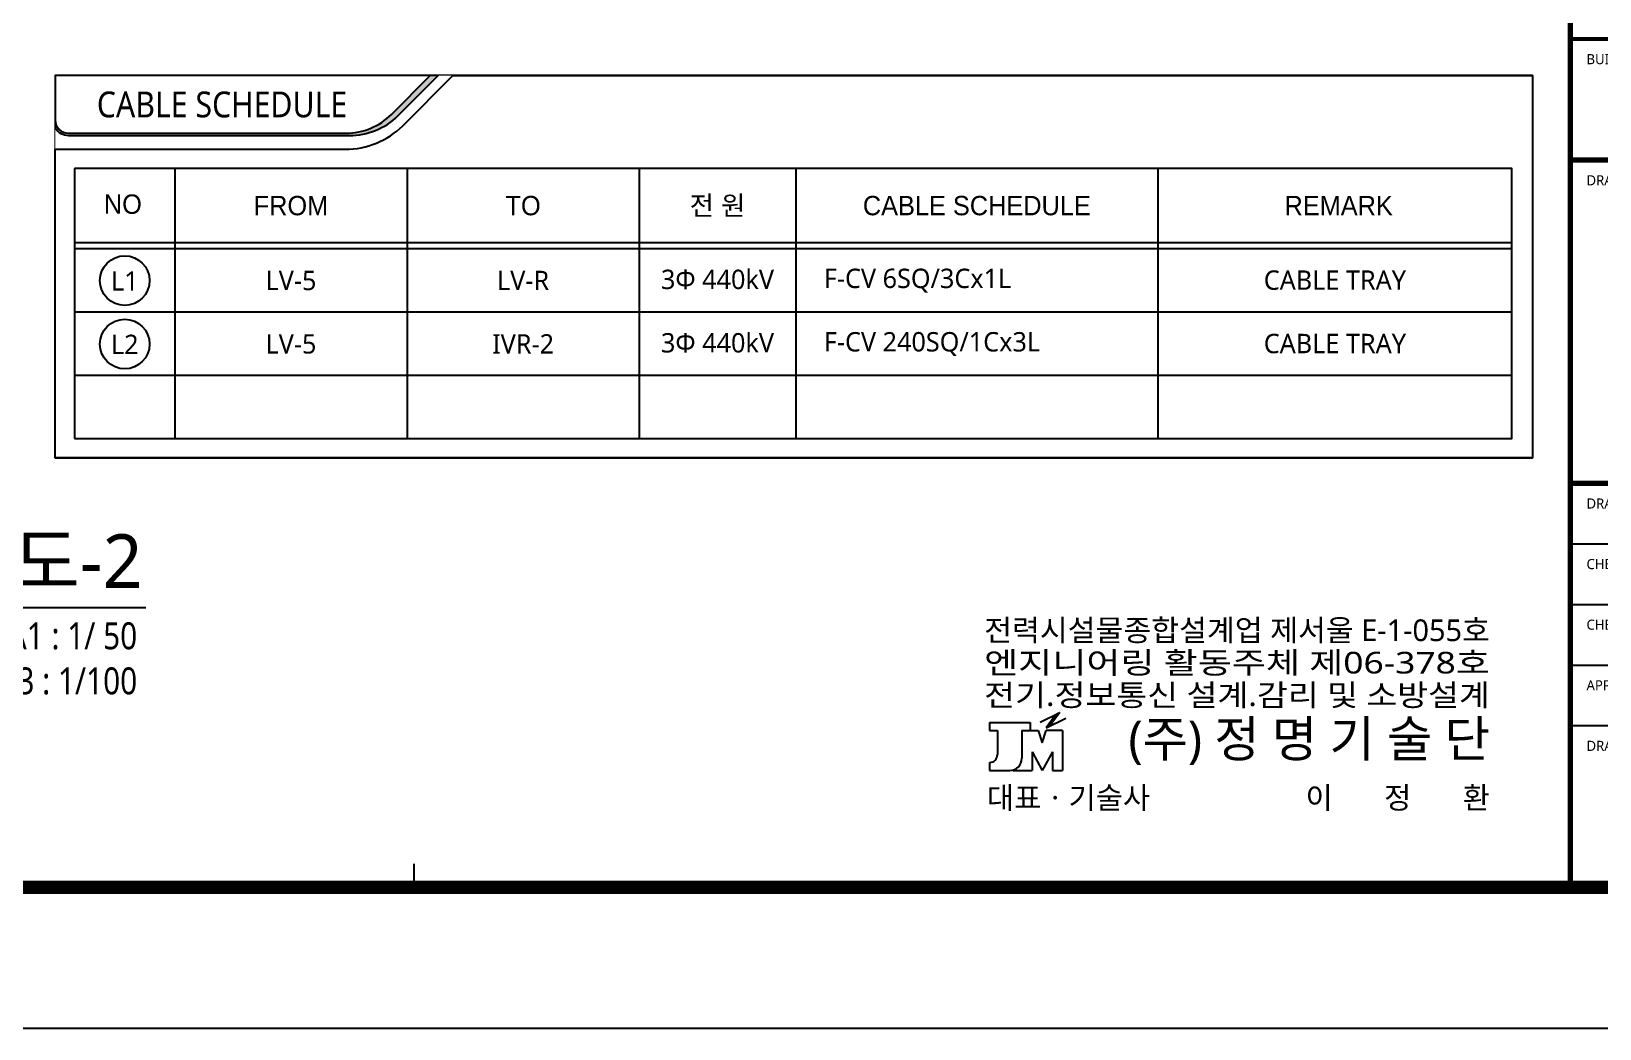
# Model space of a CAD drawing. Header units: millimetres. Extents: x 3355 to 129505, y 4600 to 34300.
# Drawn here: x 70648 to 82297, y 4600 to 12007 of the extents above; entities that cross this region are included whole.
import ezdxf
from ezdxf.enums import TextEntityAlignment as Align
from ezdxf.xclip import XClip

# ---------------------------------------------------------------- set-up
doc = ezdxf.new("R2010")
doc.units = ezdxf.units.MM
doc.header["$LTSCALE"] = 800
doc.header["$XCLIPFRAME"] = 0
for name, pattern in [('CEN', [62, 60, -1, 0, -1]), ('CONTINOUS', [0]), ('점선1', [2, 1.25, -0.75])]:
    doc.linetypes.add(name, pattern=pattern)
for name, color, linetype in [('arch', 8, 'Continuous'), ('S', 4, 'Continuous'), ('SYM', 3, 'Continuous'), ('TIT', 2, 'Continuous'), ('XR-SHEET(통신)$0$WD-E$0$WD', 6, 'Continuous'), ('XR-SHEET-SHT', 5, 'Continuous'), ('XREF', 7, 'CEN'), ('글씨', 2, 'CONTINOUS'), ('전선스케즐', 2, 'Continuous')]:
    doc.layers.add(name, color=color, linetype=linetype)
doc.layers.add('XR-SHEET-TEMP', color=171, linetype='Continuous', plot=False)
doc.layers.add('건축도면', color=9, linetype='Continuous', lineweight=25)
doc.styles.add('GHS', font='malgun.ttf')
doc.styles.add('XR-SHEET$0$XREF-Form$0$맑은고딕', font='malgun.ttf')
doc.styles.add('XR-SHEET(통신)$0$WD-E$0$GHS', font='malgun.ttf')
doc.styles.add('울릉도', font='')
doc.styles.get('울릉도').set_extended_font_data('HY울릉도L')

# ---------------------------------------------------------------- blocks, each defined once
blk = doc.blocks.new('A$C73120EFD')
at = {"layer": 'XR-SHEET(통신)$0$WD-E$0$WD', "color": 4}
for p, q in [((-26494, 7105), (-26082, 7309)), ((-26165, 7268), (-26370, 6991)), ((-26370, 6991), (-25958, 7194)), ((-26082, 7309), (-26288, 7031)), ((-26287, 7103), (-26173, 7186)), ((-26266, 7131), (-26153, 7214)), ((-26245, 7160), (-26132, 7242)), ((-26224, 7188), (-26111, 7270)), ((-26203, 7216), (-26090, 7298)), ((-26183, 7244), (-26117, 7292)), ((-27546, 7102), (-27546, 6933)), ((-27546, 7102), (-26702, 7102)), ((-27546, 6933), (-27377, 6933)), ((-27377, 6933), (-27377, 6434)), ((-26871, 6933), (-26871, 6358)), ((-26871, 6933), (-26534, 6933)), ((-26702, 7102), (-26702, 6933)), ((-26534, 6933), (-26449, 6680)), ((-26449, 6680), (-26365, 6933)), ((-26370, 6991), (-26257, 7073)), ((-26027, 6933), (-26365, 6933)), ((-26349, 7019), (-26236, 7101)), ((-26328, 7047), (-26215, 7129)), ((-26314, 7018), (-26278, 7045)), ((-26308, 7075), (-26194, 7157)), ((-26027, 6933), (-26027, 6105)), ((-27546, 6273), (-27546, 6105)), ((-27546, 6273), (-27538, 6273)), ((-26660, 6490), (-26449, 6105)), ((-26660, 6490), (-26660, 6105)), ((-26238, 6490), (-26449, 6105)), ((-26238, 6490), (-26238, 6105)), ((-27546, 6105), (-27124, 6105)), ((-27052, 6115), (-27052, 6105)), ((-27052, 6105), (-26660, 6105)), ((-26238, 6105), (-26027, 6105))]:
    blk.add_line(p, q, dxfattribs=at)
for centre, radius in [((-27538, 6434), 160), ((-27124, 6358), 253)]:
    blk.add_arc(centre, radius, 270, 0, dxfattribs=at)
at = {"layer": 'XR-SHEET(통신)$0$WD-E$0$WD', "color": 4, "style": 'XR-SHEET(통신)$0$WD-E$0$GHS'}
for s, width, p, p2 in [('전력시설물종합설계업 제서울 E-1-055호', 0.91927, (-27655, 8791), (-17155, 8791)), ('엔지니어링 활동주체 제06-378호', 1.128043, (-27655, 8118), (-17155, 8118)), ('전기.정보통신 설계.감리 및 소방설계', 1.016896, (-27655, 7445), (-17155, 7445))]:
    blk.add_text(s, height=450, dxfattribs=dict(at, width=width)).set_placement(p, p2, align=Align.FIT)
for s, height, p in [('(주) 정 명 기 술 단', 750, (-17155, 6387)), ('이       정       환', 450, (-17155, 5315))]:
    blk.add_text(s, height=height, dxfattribs=at).set_placement(p, align=Align.RIGHT)
blk.add_text('대표ㆍ기술사 ', height=450, dxfattribs=at).set_placement((-27597, 5315))
blk = doc.blocks.new('XR-FORM-EE', base_point=(461, 408))
at = {"layer": 'XR-SHEET-SHT', "color": 5}
for p, q in [((146700, 25800), (163900, 25800)), ((146700, 14400), (155100, 14400)), ((146700, 12600), (163900, 12600)), ((146700, 10800), (155100, 10800)), ((146700, 9000), (163900, 9000))]:
    blk.add_line(p, q, dxfattribs=at)
blk.add_lwpolyline([(0, 118800), (168200, 118800), (168200, 0), (0, 0)], close=True, dxfattribs=at)
at = {"layer": 'XR-SHEET-SHT', "color": 5, "const_width": 400}
blk.add_lwpolyline([(9300, 114600), (163900, 114600), (163900, 4200), (9300, 4200)], close=True, dxfattribs=at)
at = {"layer": 'XR-SHEET-SHT', "color": 5}
for points, const_width in [([(146700, 114600), (146700, 4200)], 160), ([(146700, 29400), (163900, 29400)], 114), ([(146700, 25800), (163900, 25800)], 160), ([(146700, 25800), (163900, 25800)], 140), ([(146700, 16200), (163900, 16200)], 160)]:
    blk.add_lwpolyline(points, dxfattribs=dict(at, const_width=const_width))
at = {"layer": 'XR-SHEET-TEMP'}
blk.add_line((112350, 4200), (112350, 4900), dxfattribs=at)
at = {"layer": 'S', "xscale": 1.431220871780062, "yscale": 1.431220896772468, "zscale": 1.431220886775505}
blk.add_blockref('A$C73120EFD', (168863, -1070), dxfattribs=at)
at = {"layer": 'XR-SHEET-SHT', "color": 7, "style": 'XR-SHEET$0$XREF-Form$0$맑은고딕'}
for s, p in [('BUILDING NAME', (147180, 28800)), ('DRAWING TITLE', (147180, 25200)), ('DRAWN', (147180, 15600)), ('CHECK 1', (147180, 13800)), ('CHECK 2', (147180, 12000)), ('APPR', (147180, 10200)), ('DRAWING NO.', (147180, 8400))]:
    blk.add_text(s, height=300, dxfattribs=at).set_placement(p, align=Align.MIDDLE_LEFT)
blk = doc.blocks.new('XR-현황측량도')
at = {"color": 0}
blk.add_lwpolyline([(86810, 78764, 0.043248), (87949, 77003, 0.113814), (91117, 74545, 0.13394), (93095, 74047), (94071, 74047), (99828, 74046), (108550, 74046), (116948, 74022), (126987, 74021), (128740, 73975), (135159, 74063), (143027, 74044), (151690, 74037), (154883, 74051), (162789, 74142), (171655, 74152), (178948, 74224), (185441, 74258), (186412, 74405), (193068, 76972, 0.271364), (196517, 81929), (196870, 86053), (196859, 91789), (196871, 109951)], format="xyb", dxfattribs=at)
blk.add_lwpolyline([(154883, 74051), (160043, 76594), (166254, 77087), (174070, 77402), (176496, 77803)], dxfattribs=at)
blk = doc.blocks.new('XR-PLAN', base_point=(461, 408))
at = {"layer": 'arch'}
ref = blk.add_blockref('XR-현황측량도', (-77510, -35338), dxfattribs=at)
XClip(ref).set_block_clipping_path([(86810.4680804907, 39538.2997129494), (224210.4680804907, 149938.2997129495)])

msp = doc.modelspace()

# ---------------------------------------------------------------- linework, layer by layer
at = {"layer": 'SYM'}
msp.add_lwpolyline([(81798.91179, 11678.36122), (70825.45147, 11678.10776), (70825.24132, 8838.43649), (81798.87716, 8838.43648)], close=True, dxfattribs=at)
at = {"layer": 'TIT'}
msp.add_line((58311.53073, 7727.14713), (71497.66353, 7727.14713), dxfattribs=at)

# ---------------------------------------------------------------- block references
at = {"layer": '건축도면', "color": 1, "linetype": '점선1', "ltscale": 0.2}
ref = msp.add_blockref('XR-PLAN', (-6983.32308, -27635.43025), dxfattribs=at)
XClip(ref).set_block_clipping_path([(56227.7345986668, 39479.2603850555), (77438.0684519374, 60194.2361228569)])
ref = msp.add_blockref('XR-PLAN', (35066.67692, -27635.43025), dxfattribs=at)
XClip(ref).set_block_clipping_path([(56227.7345986668, 39479.2603850555), (77438.0684519374, 60194.2361228569)])

# ---------------------------------------------------------------- texts
at = {"layer": 'TIT', "style": 'GHS'}
msp.add_text('6.6KV R-Center 변전실 전력간선 확대 설비 평면도-2', height=399.9999993, dxfattribs=at).set_placement((71474.71185, 8072.07977), align=Align.MIDDLE_RIGHT)
at = {"layer": 'TIT', "style": 'GHS', "width": 0.85}
for s, height, p in [('축척:A1 : 1/ 50', 199.9999997, (71434.17853, 7417.71856)), ('A3 : 1/100', 200, (71434.17853, 7083.18069))]:
    msp.add_text(s, height=height, dxfattribs=at).set_placement(p, align=Align.RIGHT)

# ---------------------------------------------------------------- next in the draw order: wipeouts: each hides what was drawn before it
msp.add_wipeout([(81798.91179, 11678.36122), (70825.45147, 11678.10776), (70825.24132, 8838.43649), (81798.87716, 8838.43648)]).dxf.layer = 'SYM'

# ---------------------------------------------------------------- next in the draw order: hatches: boundary and pattern name
at = {"layer": 'SYM'}
h = msp.add_hatch(color=256, dxfattribs=at)
edge = h.paths.add_edge_path()
edge.add_arc((70924.13255, 11349.01022), 98.68109, 180, 270)
edge.add_line((70924.13255, 11250.32914), (72986.02815, 11250.32914))
edge.add_arc((72982.71674, 11735.44277), 485.12493, 270.391098577, 314.608901422)
edge.add_line((73323.40235, 11390.0741), (73611.436, 11678.10776))
edge.add_line((73611.436, 11678.10776), (73669.35731, 11678.10776))
edge.add_line((73669.35731, 11678.10776), (73352.363, 11361.11345))
edge.add_arc((73008.10837, 11761.09544), 527.728, 267.60810539, 310.717767026, ccw=False)
edge.add_line((72986.084, 11233.82722), (70924.13255, 11233.82722))
edge.add_arc((70924.13255, 11349.01022), 115.183, 211.048270857, 270, ccw=False)
edge.add_line((70825.45147, 11289.60343), (70825.45147, 11349.01022))

# ---------------------------------------------------------------- next in the draw order: linework, layer by layer
for points in [[(70825.45147, 11349.01022, 0.4142135624), (70924.13255, 11250.32914), (72986.02815, 11250.32914, 0.1953667434), (73323.40235, 11390.0741), (73611.436, 11678.10776)], [(73611.436, 11678.10776), (70825.45147, 11678.10776), (70825.45147, 11349.01022, 0.4142135624), (70924.13255, 11250.32914), (72986.02815, 11250.32914, 0.1953667434), (73323.40235, 11390.0741), (73611.436, 11678.10776)], [(70825.45147, 11349.01022), (70825.45147, 11289.60343, 0.2630528203), (70924.13255, 11233.82722), (72986.084, 11233.82722, 0.1903517136), (73352.363, 11361.11345)]]:
    msp.add_lwpolyline(points, format="xyb", dxfattribs=at)
for points in [[(73352.363, 11361.11345), (73669.35731, 11678.10776), (73611.436, 11678.10776)], [(73407.14532, 11305.78903), (73779.46405, 11678.10776), (81798.91179, 11678.36122), (81798.87716, 8838.43648)], [(81798.87716, 8838.43648), (70825.24132, 8838.43649), (70825.45147, 11131.51536), (72979.022, 11131.51536)]]:
    msp.add_lwpolyline(points, dxfattribs=at)
msp.add_arc((72982.71674, 11735.44277), 603.93871, 269.649477228, 314.649476991, dxfattribs=at)
at = {"layer": '글씨', "color": 6}
for centre in [(71341.47704, 10155.86315), (71341.47704, 9684.88819)]:
    msp.add_circle(centre, 184.437, dxfattribs=at)
at = {"layer": '전선스케즐', "color": 6}
for p, q in [((70969.20147, 10987.76536), (70969.20146, 8982.1802)), ((71713.75258, 10987.76536), (71713.75258, 8982.18648)), ((71713.75258, 10987.76536), (71713.75258, 8982.18648)), ((71713.75259, 10987.76536), (71713.75258, 8982.18648)), ((71713.75258, 10987.76536), (71713.75258, 8982.18648)), ((73438.28925, 10987.76536), (73438.28924, 8982.18648)), ((75162.82591, 10987.76536), (75162.82591, 8982.18648)), ((75162.82591, 10987.76536), (75162.82591, 8982.18648)), ((76326.10402, 10987.76536), (76326.10402, 8982.18648)), ((79015.78431, 10987.76536), (79015.78431, 8982.18648)), ((70969.20147, 10438.24265), (81645.54381, 10438.24265)), ((70969.20147, 10395.11765), (81645.54381, 10395.11765)), ((70969.20147, 10395.11765), (81645.54381, 10395.11765)), ((70969.20147, 10395.11765), (81645.54381, 10395.11765)), ((70969.20147, 10395.11765), (81645.54381, 10395.11765)), ((78877.2, 10395.11765), (81645.54381, 10395.11765)), ((70969.20147, 9924.14269), (81645.54381, 9924.14269)), ((70969.20145, 9453.16773), (81645.5438, 9453.16773)), ((70969.20145, 9453.16145), (81645.5438, 9453.16144)), ((70969.20146, 9453.16773), (81645.54381, 9453.16773)), ((70969.20146, 9453.16773), (81645.54381, 9453.16773)), ((70969.20146, 9453.16773), (81645.54381, 9453.16773)), ((70969.20146, 9453.16773), (81645.54381, 9453.16773)), ((70969.20146, 9453.16145), (81645.54381, 9453.16144)), ((70969.20146, 9453.16145), (81645.54381, 9453.16144)), ((70969.20146, 9453.16145), (81645.54381, 9453.16144)), ((70969.20146, 9453.16145), (81645.54381, 9453.16144)), ((70969.20146, 9453.16145), (81645.54381, 9453.16144)), ((70969.20146, 9453.16145), (81645.54381, 9453.16144)), ((70969.20146, 9453.15516), (81645.54381, 9453.15516)), ((70969.20146, 9453.15516), (81645.54381, 9453.15516)), ((78877.2, 9453.16144), (81645.54381, 9453.16144)), ((78877.2, 9453.16144), (81645.54381, 9453.16144)), ((78877.2, 9453.15516), (81645.54381, 9453.15516)), ((78877.2, 9453.15516), (81645.54381, 9453.15516))]:
    msp.add_line(p, q, dxfattribs=at)
msp.add_lwpolyline([(70969.20146, 8982.1802), (81645.54381, 8982.1802), (81645.54381, 10987.76536), (70969.20147, 10987.76536)], dxfattribs=at)

# ---------------------------------------------------------------- next in the draw order: block references
at = {"layer": 'XREF', "xscale": 0.25, "yscale": 0.25, "zscale": 0.25}
msp.add_blockref('XR-FORM-EE', (45519.85398, 4702.54534), dxfattribs=at)

# ---------------------------------------------------------------- next in the draw order: texts
at = {"color": 3, "style": 'GHS'}
for s, p in [('F-CV 6SQ/3Cx1L', (76534.23993, 10100.67772)), ('F-CV 240SQ/1Cx3L', (76534.23993, 9629.70276))]:
    msp.add_text(s, height=143.75, dxfattribs=at).set_placement(p)
at = {"layer": 'SYM', "style": 'GHS', "width": 0.9}
msp.add_text('CABLE SCHEDULE', height=191.6666667, dxfattribs=at).set_placement((72064.15054, 11464.21845), align=Align.MIDDLE_CENTER)
at = {"layer": '글씨', "color": 3, "style": 'GHS'}
for s, p in [('L1', (71341.47704, 10153.19164)), ('L2', (71341.47704, 9682.21668))]:
    msp.add_text(s, height=143.75, dxfattribs=at).set_placement(p, align=Align.MIDDLE_CENTER)
at = {"layer": '전선스케즐', "color": 6, "style": '울릉도'}
for s, p in [('NO', (71186.52019, 10651.95412)), ('REMARK', (79956.46545, 10641.22653))]:
    msp.add_text(s, height=143.75, dxfattribs=at).set_placement(p)
for s, p in [('FROM', (72576.02091, 10713.004)), ('TO', (74300.55759, 10713.004)), ('전 원', (75744.46497, 10713.004)), ('CABLE SCHEDULE', (77670.94416, 10713.004))]:
    msp.add_text(s, height=143.75, dxfattribs=at).set_placement(p, align=Align.MIDDLE_CENTER)
at = {"layer": '전선스케즐', "color": 3, "style": 'GHS'}
for s, p in [('LV-5', (72576.0209, 10156.96808)), ('LV-R', (74300.55758, 10156.96808)), ('LV-5', (72576.0209, 9685.99312)), ('IVR-2', (74300.55758, 9685.99312))]:
    msp.add_text(s, height=143.75, dxfattribs=at).set_placement(p, align=Align.MIDDLE_CENTER)
for s, p in [('3Ф 440kV', (75744.46495, 10168.58561)), ('CABLE TRAY', (80330.66404, 10159.64273)), ('3Ф 440kV', (75744.46495, 9697.61065)), ('CABLE TRAY', (80330.66404, 9688.66777))]:
    msp.add_text(s, height=143.75, dxfattribs=at).set_placement(p, align=Align.MIDDLE)

doc.saveas('drawing.dxf')
